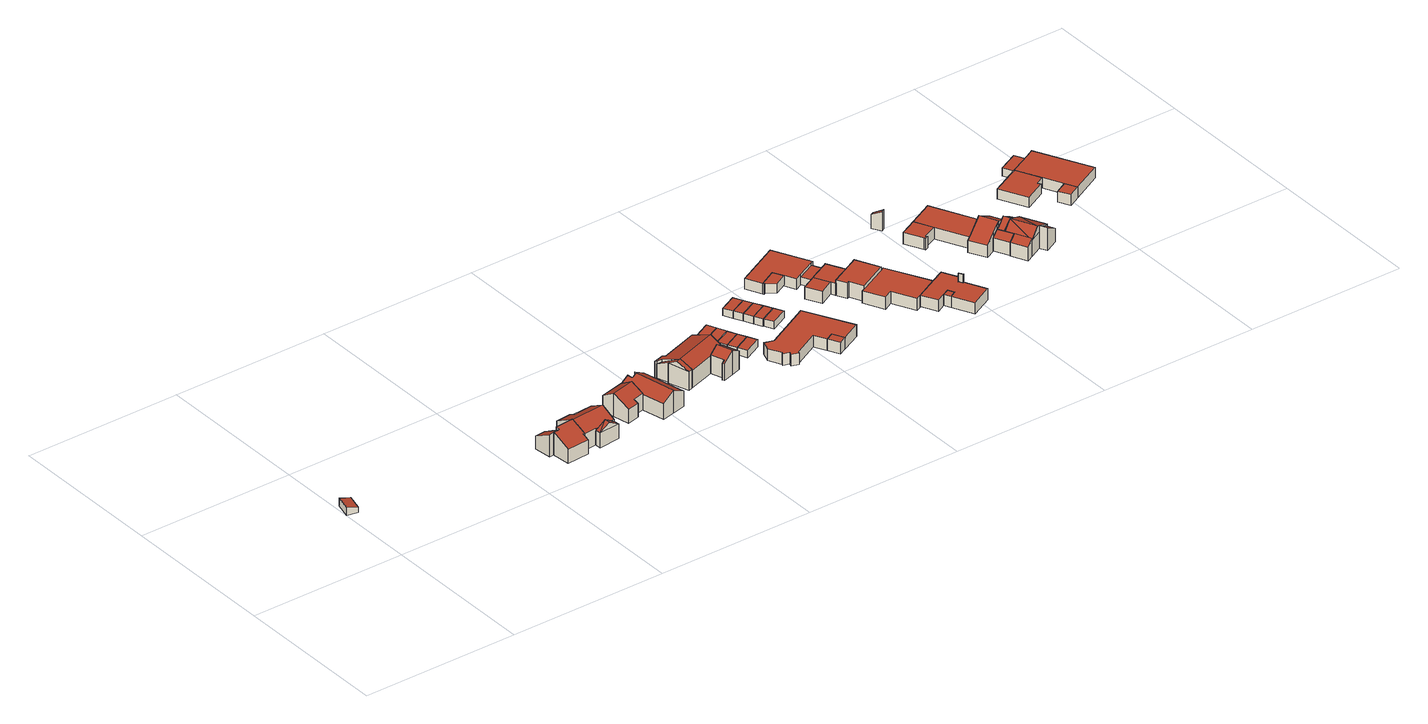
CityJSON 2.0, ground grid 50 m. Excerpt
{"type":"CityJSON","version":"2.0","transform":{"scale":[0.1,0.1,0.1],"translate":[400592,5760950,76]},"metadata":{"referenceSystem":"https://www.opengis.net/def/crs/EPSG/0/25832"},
"CityObjects":{
"building1":{"type":"Building","attributes":{"Gemeindeschluessel":"05515000","Geometrietyp2DReferenz":"3000","function":"51009_1610","roofType":"2100","measuredHeight":2.42},"geometry":[{"type":"Solid","lod":"2","boundaries":[[[[0,1,2,3]],[[4,5,1,0]],[[6,7,5,4]],[[3,2,7,6]],[[4,0,3,6]],[[1,5,7,2]]]],"semantics":{"surfaces":[{"type":"WallSurface"},{"type":"RoofSurface"},{"type":"GroundSurface"}],"values":[[0,0,0,0,1,2]]}}]},
"building2":{"type":"Building","attributes":{"Gemeindeschluessel":"05515000","Geometrietyp2DReferenz":"3000","function":"31001_2460","roofType":"2100","measuredHeight":7.21},"geometry":[{"type":"Solid","lod":"2","boundaries":[[[[8,9,10,11]],[[12,13,9,8]],[[14,15,13,12]],[[16,17,15,14]],[[18,19,17,16]],[[11,10,19,18]],[[16,14,12,8,11,18]],[[9,13,15,17,19,10]]]],"semantics":{"surfaces":[{"type":"WallSurface"},{"type":"RoofSurface"},{"type":"GroundSurface"}],"values":[[0,0,0,0,0,0,1,2]]}}]},
"building3":{"type":"Building","attributes":{"Gemeindeschluessel":"05515000","Geometrietyp2DReferenz":"3000","function":"51009_1610","roofType":"2100","measuredHeight":2.8},"geometry":[{"type":"Solid","lod":"2","boundaries":[[[[20,21,13,22]],[[23,24,21,20]],[[25,15,24,23]],[[22,13,15,25]],[[23,20,22,25]],[[21,24,15,13]]]],"semantics":{"surfaces":[{"type":"WallSurface"},{"type":"RoofSurface"},{"type":"GroundSurface"}],"values":[[0,0,0,0,1,2]]}}]},
"building4":{"type":"Building","attributes":{"Gemeindeschluessel":"05515000","Geometrietyp2DReferenz":"3000","function":"31001_1000"},"address":[{"country":"Germany","locality":"Münster","thoroughfareNumber":"83","thoroughfareName":"Stefan-Zweig-Straße"},{"country":"Germany","locality":"Münster","thoroughfareNumber":"83a","thoroughfareName":"Stefan-Zweig-Straße"}],"children":["building4-1","building4-2","building4-3"]},
"building4-1":{"type":"BuildingPart","attributes":{"roofType":"2100","measuredHeight":7.87},"parents":["building4"],"geometry":[{"type":"Solid","lod":"2","boundaries":[[[[26,27,28,29,30]],[[31,32,27,26]],[[33,34,32,31]],[[35,19,34,33]],[[36,17,19,35]],[[37,15,17,36]],[[38,39,24,15,37]],[[36,35,33,31,26,30,40,41,42,38,37]],[[43,28,27,32,34,19,17,15,24]],[[29,40,30]],[[39,38,42]],[[28,43,41,40,29]],[[43,24,39,42,41]]]],"semantics":{"surfaces":[{"type":"WallSurface"},{"type":"RoofSurface"},{"type":"GroundSurface"},{"type":"ClosureSurface"}],"values":[[0,0,0,0,0,0,0,1,2,0,0,3,3]]}}]},
"building4-2":{"type":"BuildingPart","attributes":{"roofType":"3100","measuredHeight":6.7},"parents":["building4"],"geometry":[{"type":"Solid","lod":"2","boundaries":[[[[44,45,46,47]],[[48,49,45,44]],[[50,51,49,48]],[[44,52,48]],[[52,44,47]],[[47,53,54,52]],[[48,52,54]],[[54,55,50,48]],[[45,49,51,46]],[[51,50,47,46]],[[54,53,55]],[[55,53,47,50]]]],"semantics":{"surfaces":[{"type":"WallSurface"},{"type":"RoofSurface"},{"type":"GroundSurface"},{"type":"ClosureSurface"}],"values":[[0,0,0,0,1,1,1,1,2,3,0,3]]}}]},
"building4-3":{"type":"BuildingPart","attributes":{"roofType":"3100","measuredHeight":7.8},"parents":["building4"],"geometry":[{"type":"Solid","lod":"2","boundaries":[[[[56,57,24,39]],[[58,59,57,56]],[[60,61,59,58]],[[62,63,61,60]],[[64,65,63,62]],[[66,47,46,65,64]],[[29,28,51,50,67]],[[62,60,58,56,39,42,68,64]],[[40,29,67,55,53,66,64,68]],[[43,24,57,59,61,63,65,46,51,28]],[[40,68,41]],[[28,29,40,41,43]],[[41,68,42]],[[24,43,41,42,39]],[[55,67,50]],[[47,66,53]],[[51,46,47,50]],[[47,53,55,50]]]],"semantics":{"surfaces":[{"type":"WallSurface"},{"type":"RoofSurface"},{"type":"GroundSurface"},{"type":"ClosureSurface"}],"values":[[0,0,0,0,0,0,0,1,1,2,0,3,0,3,0,0,3,3]]}}]},
"building5":{"type":"Building","attributes":{"Gemeindeschluessel":"05515000","Geometrietyp2DReferenz":"3000","function":"31001_1000"},"address":[{"country":"Germany","locality":"Münster","thoroughfareNumber":"81","thoroughfareName":"Stefan-Zweig-Straße"},{"country":"Germany","locality":"Münster","thoroughfareNumber":"81a","thoroughfareName":"Stefan-Zweig-Straße"}],"children":["building5-1","building5-2"]},
"building5-1":{"type":"BuildingPart","attributes":{"roofType":"3100","measuredHeight":7.42},"parents":["building5"],"geometry":[{"type":"Solid","lod":"2","boundaries":[[[[69,70,71,72,73]],[[74,75,70,69]],[[76,77,75,74]],[[78,79,77,76]],[[80,81,79,78]],[[82,83,84,81,80]],[[76,74,69,73,85,78]],[[82,80,78,85]],[[71,70,75,77,79,81,84,86]],[[72,87,85,73]],[[71,86,87,72]],[[83,82,85,87]],[[84,83,87,86]]]],"semantics":{"surfaces":[{"type":"WallSurface"},{"type":"RoofSurface"},{"type":"GroundSurface"},{"type":"ClosureSurface"}],"values":[[0,0,0,0,0,0,1,1,2,0,3,0,3]]}}]},
"building5-2":{"type":"BuildingPart","attributes":{"roofType":"3100","measuredHeight":7.26},"parents":["building5"],"geometry":[{"type":"Solid","lod":"2","boundaries":[[[[88,89,84,83]],[[90,91,89,88]],[[92,93,91,90]],[[94,95,93,92]],[[96,97,95,94]],[[98,99,97,96]],[[100,101,99,98]],[[102,103,101,100]],[[104,105,103,102]],[[106,107,105,104]],[[72,71,107,106]],[[102,100,98,96,94,104]],[[92,90,88,83,87,72,106,104,94]],[[89,91,93,95,97,99,101,103,105,107,71,86,84]],[[86,71,72,87]],[[84,86,87,83]]]],"semantics":{"surfaces":[{"type":"WallSurface"},{"type":"RoofSurface"},{"type":"GroundSurface"},{"type":"ClosureSurface"}],"values":[[0,0,0,0,0,0,0,0,0,0,0,1,1,2,3,3]]}}]},
"building6":{"type":"Building","attributes":{"Gemeindeschluessel":"05515000","Geometrietyp2DReferenz":"3000","function":"51009_1610","roofType":"5000","measuredHeight":8.01},"geometry":[{"type":"Solid","lod":"2","boundaries":[[[[108,109,110,111]],[[112,113,109,108]],[[114,115,113,112]],[[116,117,115,114]],[[118,119,117,116]],[[120,121,119,118]],[[111,110,121,120]],[[122,112,108,111,120,118,123]],[[114,122,123,116]],[[112,122,114]],[[116,123,118]],[[109,113,115,117,119,121,110]]]],"semantics":{"surfaces":[{"type":"WallSurface"},{"type":"RoofSurface"},{"type":"GroundSurface"}],"values":[[0,0,0,0,0,0,0,1,1,0,0,2]]}}]},
"building7":{"type":"Building","attributes":{"Gemeindeschluessel":"05515000","Geometrietyp2DReferenz":"3000","function":"31001_1000"},"address":[{"country":"Germany","locality":"Münster","thoroughfareNumber":"79","thoroughfareName":"Stefan-Zweig-Straße"},{"country":"Germany","locality":"Münster","thoroughfareNumber":"79a","thoroughfareName":"Stefan-Zweig-Straße"}],"children":["building7-1","building7-2"]},
"building7-1":{"type":"BuildingPart","attributes":{"roofType":"3100","measuredHeight":7.54},"parents":["building7"],"geometry":[{"type":"Solid","lod":"2","boundaries":[[[[124,125,126,127,128]],[[129,130,131,132,133]],[[134,135,130,129]],[[136,137,135,134]],[[138,139,137,136]],[[128,127,139,138]],[[129,133,140,134]],[[124,128,138,136,134,140]],[[126,141,131,130,135,137,139,127]],[[125,124,140,142]],[[126,125,142,141]],[[132,142,140,133]],[[142,132,131,141]]]],"semantics":{"surfaces":[{"type":"WallSurface"},{"type":"RoofSurface"},{"type":"GroundSurface"},{"type":"ClosureSurface"}],"values":[[0,0,0,0,0,0,1,1,2,0,3,0,3]]}}]},
"building7-2":{"type":"BuildingPart","attributes":{"roofType":"3100","measuredHeight":7.9},"parents":["building7"],"geometry":[{"type":"Solid","lod":"2","boundaries":[[[[143,144,110,145]],[[146,147,144,143]],[[148,149,147,146]],[[150,151,149,148]],[[152,153,151,150]],[[132,131,153,152]],[[154,115,126,125]],[[155,156,115,154]],[[157,113,156,155]],[[158,109,113,157]],[[145,110,109,158]],[[154,125,142,132,152,155]],[[150,148,146,143,145,158,157,155,152]],[[144,147,149,151,153,131,141,126,115,156,113,109,110]],[[141,142,125,126]],[[131,132,142,141]]]],"semantics":{"surfaces":[{"type":"WallSurface"},{"type":"RoofSurface"},{"type":"GroundSurface"},{"type":"ClosureSurface"}],"values":[[0,0,0,0,0,0,0,0,0,0,0,1,1,2,3,3]]}}]},
"building8":{"type":"Building","attributes":{"Gemeindeschluessel":"05515000","Geometrietyp2DReferenz":"3000","function":"31001_2460","roofType":"1000","measuredHeight":2.35},"geometry":[{"type":"Solid","lod":"2","boundaries":[[[[159,160,161,162]],[[163,164,160,159]],[[165,166,164,163]],[[167,168,166,165]],[[169,170,168,167]],[[162,161,170,169]],[[167,165,163,159,162,169]],[[160,164,166,168,170,161]]]],"semantics":{"surfaces":[{"type":"WallSurface"},{"type":"RoofSurface"},{"type":"GroundSurface"}],"values":[[0,0,0,0,0,0,1,2]]}}]},
"building9":{"type":"Building","attributes":{"Gemeindeschluessel":"05515000","Geometrietyp2DReferenz":"3000","function":"31001_2460","roofType":"1000","measuredHeight":2.37},"geometry":[{"type":"Solid","lod":"2","boundaries":[[[[167,168,170,169]],[[171,172,168,167]],[[173,174,172,171]],[[169,170,174,173]],[[171,167,169,173]],[[168,172,174,170]]]],"semantics":{"surfaces":[{"type":"WallSurface"},{"type":"RoofSurface"},{"type":"GroundSurface"}],"values":[[0,0,0,0,1,2]]}}]},
"building10":{"type":"Building","attributes":{"Gemeindeschluessel":"05515000","Geometrietyp2DReferenz":"3000","function":"31001_2460","roofType":"1000","measuredHeight":2.34},"geometry":[{"type":"Solid","lod":"2","boundaries":[[[[175,172,174,176]],[[177,178,172,175]],[[179,180,178,177]],[[176,174,180,179]],[[177,175,176,179]],[[172,178,180,174]]]],"semantics":{"surfaces":[{"type":"WallSurface"},{"type":"RoofSurface"},{"type":"GroundSurface"}],"values":[[0,0,0,0,1,2]]}}]},
"building11":{"type":"Building","attributes":{"Gemeindeschluessel":"05515000","Geometrietyp2DReferenz":"3000","function":"31001_2460","roofType":"1000","measuredHeight":2.33},"geometry":[{"type":"Solid","lod":"2","boundaries":[[[[177,178,180,179]],[[181,182,178,177]],[[183,184,182,181]],[[179,180,184,183]],[[181,177,179,183]],[[178,182,184,180]]]],"semantics":{"surfaces":[{"type":"WallSurface"},{"type":"RoofSurface"},{"type":"GroundSurface"}],"values":[[0,0,0,0,1,2]]}}]},
"building12":{"type":"Building","attributes":{"Gemeindeschluessel":"05515000","Geometrietyp2DReferenz":"3000","function":"31001_2460","roofType":"1000","measuredHeight":2.33},"geometry":[{"type":"Solid","lod":"2","boundaries":[[[[181,182,184,183]],[[185,186,182,181]],[[187,188,186,185]],[[183,184,188,187]],[[185,181,183,187]],[[182,186,188,184]]]],"semantics":{"surfaces":[{"type":"WallSurface"},{"type":"RoofSurface"},{"type":"GroundSurface"}],"values":[[0,0,0,0,1,2]]}}]},
"building13":{"type":"Building","attributes":{"Gemeindeschluessel":"05515000","Geometrietyp2DReferenz":"3000","function":"31001_1000","roofType":"1000","measuredHeight":3.71},"address":[{"country":"Germany","locality":"Münster","thoroughfareNumber":"77","thoroughfareName":"Stefan-Zweig-Straße"},{"country":"Germany","locality":"Münster","thoroughfareNumber":"77a","thoroughfareName":"Stefan-Zweig-Straße"}],"geometry":[{"type":"Solid","lod":"2","boundaries":[[[[189,190,191,192]],[[193,194,190,189]],[[195,196,194,193]],[[197,198,196,195]],[[199,200,198,197]],[[201,202,200,199]],[[203,204,202,201]],[[205,206,204,203]],[[207,208,206,205]],[[209,210,208,207]],[[211,212,210,209]],[[213,214,212,211]],[[215,216,214,213]],[[217,218,216,215]],[[192,191,218,217]],[[215,213,211,209,207,205,203,201,199,197,195,193,189,192,217]],[[190,194,196,198,200,202,204,206,208,210,212,214,216,218,191]]]],"semantics":{"surfaces":[{"type":"WallSurface"},{"type":"RoofSurface"},{"type":"GroundSurface"}],"values":[[0,0,0,0,0,0,0,0,0,0,0,0,0,0,0,1,2]]}}]},
"building14":{"type":"Building","attributes":{"Gemeindeschluessel":"05515000","Geometrietyp2DReferenz":"3000","function":"31001_2460","roofType":"1000","measuredHeight":2.36},"geometry":[{"type":"Solid","lod":"2","boundaries":[[[[219,220,221,222]],[[223,224,220,219]],[[225,226,224,223]],[[222,221,226,225]],[[223,219,222,225]],[[220,224,226,221]]]],"semantics":{"surfaces":[{"type":"WallSurface"},{"type":"RoofSurface"},{"type":"GroundSurface"}],"values":[[0,0,0,0,1,2]]}}]},
"building15":{"type":"Building","attributes":{"Gemeindeschluessel":"05515000","Geometrietyp2DReferenz":"3000","function":"31001_2460","roofType":"1000","measuredHeight":2.33},"geometry":[{"type":"Solid","lod":"2","boundaries":[[[[225,226,221,222]],[[227,228,226,225]],[[229,230,228,227]],[[222,221,230,229]],[[227,225,222,229]],[[226,228,230,221]]]],"semantics":{"surfaces":[{"type":"WallSurface"},{"type":"RoofSurface"},{"type":"GroundSurface"}],"values":[[0,0,0,0,1,2]]}}]},
"building16":{"type":"Building","attributes":{"Gemeindeschluessel":"05515000","Geometrietyp2DReferenz":"3000","function":"51009_1610","roofType":"1000","measuredHeight":3.59},"geometry":[{"type":"Solid","lod":"2","boundaries":[[[[203,231,232,233]],[[201,234,231,203]],[[199,235,234,201]],[[233,232,235,199]],[[201,203,233,199]],[[231,234,235,232]]]],"semantics":{"surfaces":[{"type":"WallSurface"},{"type":"RoofSurface"},{"type":"GroundSurface"}],"values":[[0,0,0,0,1,2]]}}]},
"building17":{"type":"Building","attributes":{"Gemeindeschluessel":"05515000","Geometrietyp2DReferenz":"3000","function":"31001_2460","roofType":"1000","measuredHeight":2.34},"geometry":[{"type":"Solid","lod":"2","boundaries":[[[[227,236,237,229]],[[238,239,236,227]],[[240,241,239,238]],[[229,237,241,240]],[[238,227,229,240]],[[236,239,241,237]]]],"semantics":{"surfaces":[{"type":"WallSurface"},{"type":"RoofSurface"},{"type":"GroundSurface"}],"values":[[0,0,0,0,1,2]]}}]},
"building18":{"type":"Building","attributes":{"Gemeindeschluessel":"05515000","Geometrietyp2DReferenz":"3000","function":"31001_2460","roofType":"1000","measuredHeight":2.36},"geometry":[{"type":"Solid","lod":"2","boundaries":[[[[238,239,241,240]],[[242,243,239,238]],[[244,245,243,242]],[[240,241,245,244]],[[242,238,240,244]],[[239,243,245,241]]]],"semantics":{"surfaces":[{"type":"WallSurface"},{"type":"RoofSurface"},{"type":"GroundSurface"}],"values":[[0,0,0,0,1,2]]}}]},
"building19":{"type":"Building","attributes":{"Gemeindeschluessel":"05515000","Geometrietyp2DReferenz":"3000","function":"31001_2460","roofType":"1000","measuredHeight":2.35},"geometry":[{"type":"Solid","lod":"2","boundaries":[[[[242,246,247,244]],[[248,249,246,242]],[[250,251,249,248]],[[244,247,251,250]],[[248,242,244,250]],[[246,249,251,247]]]],"semantics":{"surfaces":[{"type":"WallSurface"},{"type":"RoofSurface"},{"type":"GroundSurface"}],"values":[[0,0,0,0,1,2]]}}]},
"building20":{"type":"Building","attributes":{"Gemeindeschluessel":"05515000","Geometrietyp2DReferenz":"3000","function":"51009_1610","roofType":"1000","measuredHeight":3.09},"geometry":[{"type":"Solid","lod":"2","boundaries":[[[[252,253,254,255]],[[256,257,253,252]],[[258,259,257,256]],[[260,261,259,258]],[[255,254,261,260]],[[258,256,252,255,260]],[[253,257,259,261,254]]]],"semantics":{"surfaces":[{"type":"WallSurface"},{"type":"RoofSurface"},{"type":"GroundSurface"}],"values":[[0,0,0,0,0,1,2]]}}]},
"building21":{"type":"Building","attributes":{"Gemeindeschluessel":"05515000","Geometrietyp2DReferenz":"3000","function":"31001_1000","roofType":"1000","measuredHeight":3.48},"address":[{"country":"Germany","locality":"Münster","thoroughfareNumber":"69","thoroughfareName":"Stefan-Zweig-Straße"}],"geometry":[{"type":"Solid","lod":"2","boundaries":[[[[262,263,264,265]],[[258,266,263,262]],[[256,267,266,258]],[[252,268,267,256]],[[255,269,268,252]],[[270,271,269,255]],[[272,273,271,270]],[[274,275,273,272]],[[276,277,275,274]],[[278,279,277,276]],[[280,281,279,278]],[[265,264,281,280]],[[278,276,274,272,270,255,252,256,258,262,265,280]],[[263,266,267,268,269,271,273,275,277,279,281,264]]]],"semantics":{"surfaces":[{"type":"WallSurface"},{"type":"RoofSurface"},{"type":"GroundSurface"}],"values":[[0,0,0,0,0,0,0,0,0,0,0,0,1,2]]}}]},
"building22":{"type":"Building","attributes":{"Gemeindeschluessel":"05515000","Geometrietyp2DReferenz":"3000","function":"31001_2460","roofType":"1000","measuredHeight":2.41},"geometry":[{"type":"Solid","lod":"2","boundaries":[[[[282,283,284,285]],[[286,287,283,282]],[[288,289,287,286]],[[285,284,289,288]],[[286,282,285,288]],[[283,287,289,284]]]],"semantics":{"surfaces":[{"type":"WallSurface"},{"type":"RoofSurface"},{"type":"GroundSurface"}],"values":[[0,0,0,0,1,2]]}}]},
"building23":{"type":"Building","attributes":{"Gemeindeschluessel":"05515000","Geometrietyp2DReferenz":"3000","function":"31001_1000"},"address":[{"country":"Germany","locality":"Münster","thoroughfareNumber":"71","thoroughfareName":"Stefan-Zweig-Straße"},{"country":"Germany","locality":"Münster","thoroughfareNumber":"71a","thoroughfareName":"Stefan-Zweig-Straße"}],"children":["building23-1","building23-2","building23-3"]},
"building23-1":{"type":"BuildingPart","attributes":{"roofType":"1000","measuredHeight":3.86},"parents":["building23"],"geometry":[{"type":"Solid","lod":"2","boundaries":[[[[290,291,292,293]],[[294,295,291,290]],[[296,297,295,294]],[[298,299,297,296]],[[300,301,302,303]],[[298,296,294,290,293,300,303]],[[292,291,295,297,299,302,301]],[[292,301,300,293]],[[299,298,303,302]]]],"semantics":{"surfaces":[{"type":"WallSurface"},{"type":"RoofSurface"},{"type":"GroundSurface"},{"type":"ClosureSurface"}],"values":[[0,0,0,0,0,1,2,3,3]]}}]},
"building23-2":{"type":"BuildingPart","attributes":{"roofType":"1000","measuredHeight":3.85},"parents":["building23"],"geometry":[{"type":"Solid","lod":"2","boundaries":[[[[304,305,306,307]],[[293,292,305,304]],[[307,306,301,300]],[[293,304,307,300]],[[305,292,301,306]],[[292,293,300,301]]]],"semantics":{"surfaces":[{"type":"WallSurface"},{"type":"RoofSurface"},{"type":"GroundSurface"},{"type":"ClosureSurface"}],"values":[[0,0,0,1,2,3]]}}]},
"building23-3":{"type":"BuildingPart","attributes":{"roofType":"1000","measuredHeight":4.86},"parents":["building23"],"geometry":[{"type":"Solid","lod":"2","boundaries":[[[[308,309,299,298,310]],[[311,312,309,308]],[[313,314,312,311]],[[315,316,314,313]],[[317,318,316,315]],[[319,303,302,318,317]],[[317,315,313,311,308,310,319]],[[309,312,314,316,318,302,299]],[[303,319,310,298]],[[299,302,303,298]]]],"semantics":{"surfaces":[{"type":"WallSurface"},{"type":"RoofSurface"},{"type":"GroundSurface"},{"type":"ClosureSurface"}],"values":[[0,0,0,0,0,0,1,2,0,3]]}}]},
"building24":{"type":"Building","attributes":{"Gemeindeschluessel":"05515000","Geometrietyp2DReferenz":"3000","function":"31001_1000","roofType":"1000","measuredHeight":3.89},"address":[{"country":"Germany","locality":"Münster","thoroughfareNumber":"73","thoroughfareName":"Stefan-Zweig-Straße"}],"geometry":[{"type":"Solid","lod":"2","boundaries":[[[[320,321,322,323]],[[324,325,321,320]],[[326,327,325,324]],[[328,329,327,326]],[[330,331,329,328]],[[332,333,331,330]],[[334,335,333,332]],[[336,337,335,334]],[[323,322,337,336]],[[334,332,330,328,326,324,320,323,336]],[[321,325,327,329,331,333,335,337,322]]]],"semantics":{"surfaces":[{"type":"WallSurface"},{"type":"RoofSurface"},{"type":"GroundSurface"}],"values":[[0,0,0,0,0,0,0,0,0,1,2]]}}]},
"building25":{"type":"Building","attributes":{"Gemeindeschluessel":"05515000","Geometrietyp2DReferenz":"3000","function":"51009_1610","roofType":"1000","measuredHeight":3.51},"geometry":[{"type":"Solid","lod":"2","boundaries":[[[[338,339,340,341]],[[342,343,339,338]],[[344,345,343,342]],[[341,340,345,344]],[[342,338,341,344]],[[339,343,345,340]]]],"semantics":{"surfaces":[{"type":"WallSurface"},{"type":"RoofSurface"},{"type":"GroundSurface"}],"values":[[0,0,0,0,1,2]]}}]},
"building26":{"type":"Building","attributes":{"Gemeindeschluessel":"05515000","Geometrietyp2DReferenz":"3000","function":"31001_1000","roofType":"1000","measuredHeight":3.62},"address":[{"country":"Germany","locality":"Münster","thoroughfareNumber":"75","thoroughfareName":"Stefan-Zweig-Straße"}],"geometry":[{"type":"Solid","lod":"2","boundaries":[[[[344,346,347,341]],[[342,348,346,344]],[[338,349,348,342]],[[350,351,349,338]],[[336,352,351,350]],[[334,353,352,336]],[[354,355,353,334]],[[356,357,355,354]],[[358,359,357,356]],[[360,361,359,358]],[[362,363,361,360]],[[364,365,363,362]],[[366,367,365,364]],[[368,369,367,366]],[[370,371,369,368]],[[341,347,371,370]],[[368,366,364,362,360,358,356,354,334,336,350,338,342,344,341,370]],[[346,348,349,351,352,353,355,357,359,361,363,365,367,369,371,347]]]],"semantics":{"surfaces":[{"type":"WallSurface"},{"type":"RoofSurface"},{"type":"GroundSurface"}],"values":[[0,0,0,0,0,0,0,0,0,0,0,0,0,0,0,0,1,2]]}}]},
"building27":{"type":"Building","attributes":{"Gemeindeschluessel":"05515000","Geometrietyp2DReferenz":"3000","function":"51009_1610","roofType":"9999","measuredHeight":6},"geometry":[{"type":"Solid","lod":"2","boundaries":[[[[372,373,374,375]],[[373,376,377,374]],[[372,378,376,373]],[[375,379,378,372]],[[374,377,379,375]],[[376,378,379,377]]]],"semantics":{"surfaces":[{"type":"RoofSurface"},{"type":"WallSurface"},{"type":"GroundSurface"}],"values":[[0,1,1,1,1,2]]}}]},
"building28":{"type":"Building","attributes":{"Gemeindeschluessel":"05515000","Geometrietyp2DReferenz":"3000","function":"51009_1610","roofType":"2100","measuredHeight":6.19},"geometry":[{"type":"Solid","lod":"2","boundaries":[[[[380,381,382,383]],[[384,385,381,380]],[[386,387,385,384]],[[383,382,387,386]],[[384,380,383,386]],[[381,385,387,382]]]],"semantics":{"surfaces":[{"type":"WallSurface"},{"type":"RoofSurface"},{"type":"GroundSurface"}],"values":[[0,0,0,0,1,2]]}}]},
"building29":{"type":"Building","attributes":{"Gemeindeschluessel":"05515000","Geometrietyp2DReferenz":"3000","function":"31001_1000"},"address":[{"country":"Germany","locality":"Münster","thoroughfareNumber":"65","thoroughfareName":"Stefan-Zweig-Straße"}],"children":["building29-1","building29-2"]},
"building29-1":{"type":"BuildingPart","attributes":{"roofType":"1000","measuredHeight":3.69},"parents":["building29"],"geometry":[{"type":"Solid","lod":"2","boundaries":[[[[388,389,390,391]],[[392,393,389,388]],[[394,395,393,392]],[[396,397,395,394]],[[398,399,400,401]],[[402,403,399,398]],[[391,390,403,402]],[[398,401,396,394,392,388,391,402]],[[389,393,395,397,400,399,403,390]],[[397,396,401,400]]]],"semantics":{"surfaces":[{"type":"WallSurface"},{"type":"RoofSurface"},{"type":"GroundSurface"},{"type":"ClosureSurface"}],"values":[[0,0,0,0,0,0,0,1,2,3]]}}]},
"building29-2":{"type":"BuildingPart","attributes":{"roofType":"1000","measuredHeight":3.71},"parents":["building29"],"geometry":[{"type":"Solid","lod":"2","boundaries":[[[[404,405,406,407]],[[401,400,405,404]],[[408,409,397,396]],[[410,411,409,408]],[[407,406,411,410]],[[408,396,401,404,407,410]],[[405,400,397,409,411,406]],[[397,400,401,396]]]],"semantics":{"surfaces":[{"type":"WallSurface"},{"type":"RoofSurface"},{"type":"GroundSurface"},{"type":"ClosureSurface"}],"values":[[0,0,0,0,0,1,2,3]]}}]},
"building30":{"type":"Building","attributes":{"Gemeindeschluessel":"05515000","Geometrietyp2DReferenz":"3000","function":"51009_1610","roofType":"2100","measuredHeight":5.53},"geometry":[{"type":"Solid","lod":"2","boundaries":[[[[412,413,414,415]],[[416,417,413,412]],[[418,419,417,416]],[[415,414,419,418]],[[416,412,415,418]],[[413,417,419,414]]]],"semantics":{"surfaces":[{"type":"WallSurface"},{"type":"RoofSurface"},{"type":"GroundSurface"}],"values":[[0,0,0,0,1,2]]}}]},
"building31":{"type":"Building","attributes":{"Gemeindeschluessel":"05515000","Geometrietyp2DReferenz":"3000","function":"31001_1000"},"address":[{"country":"Germany","locality":"Münster","thoroughfareNumber":"67","thoroughfareName":"Stefan-Zweig-Straße"},{"country":"Germany","locality":"Münster","thoroughfareNumber":"67a","thoroughfareName":"Stefan-Zweig-Straße"}],"children":["building31-1","building31-2","building31-3","building31-4","building31-5"]},
"building31-1":{"type":"BuildingPart","attributes":{"roofType":"3100","measuredHeight":7.83},"parents":["building31"],"geometry":[{"type":"Solid","lod":"2","boundaries":[[[[420,421,422,423]],[[424,425,426,427]],[[428,429,430,431]],[[432,433,429,428]],[[434,435,436,433,432]],[[437,434,432,438]],[[439,440,441,442,443,438,432]],[[438,443,420]],[[444,424,427,420,443]],[[445,440,439,428,431]],[[439,432,428]],[[446,437,438,420,423]],[[422,421,426,425,447,430,429,433,436]],[[435,434,448]],[[436,435,448,423,422]],[[421,420,427,426]],[[447,449,431,430]],[[425,424,449,447]],[[440,445,441]],[[441,445,431,449,442]],[[442,449,424,444,443]],[[446,448,434,437]],[[423,448,446]]]],"semantics":{"surfaces":[{"type":"WallSurface"},{"type":"RoofSurface"},{"type":"GroundSurface"},{"type":"ClosureSurface"}],"values":[[0,0,0,0,0,1,1,1,1,0,0,0,2,0,3,3,3,3,0,3,3,0,3]]}}]},
"building31-2":{"type":"BuildingPart","attributes":{"roofType":"3100","measuredHeight":7.88},"parents":["building31"],"geometry":[{"type":"Solid","lod":"2","boundaries":[[[[450,451,452,453]],[[454,455,451,450]],[[456,405,455,454]],[[457,458,405,456]],[[459,406,458,457]],[[460,461,406,459]],[[462,463,461,460]],[[464,465,463,462]],[[466,467,468,469,470]],[[453,452,467,466]],[[471,472,464,462,460,459,457,473]],[[456,454,450,453,466,470,473,457]],[[451,455,405,458,406,461,463,465,474,475,468,467,452]],[[471,473,476]],[[465,464,472,474]],[[474,472,471,476,475]],[[469,476,473,470]],[[476,469,468,475]]]],"semantics":{"surfaces":[{"type":"WallSurface"},{"type":"RoofSurface"},{"type":"GroundSurface"},{"type":"ClosureSurface"}],"values":[[0,0,0,0,0,0,0,0,0,0,1,1,2,0,3,3,0,3]]}}]},
"building31-3":{"type":"BuildingPart","attributes":{"roofType":"2100","measuredHeight":5.78},"parents":["building31"],"geometry":[{"type":"Solid","lod":"2","boundaries":[[[[416,427,426,477,418]],[[478,479,421,420,480]],[[418,477,479,478]],[[480,416,418,478]],[[426,421,479,477]],[[427,416,480,420]],[[421,426,427,420]]]],"semantics":{"surfaces":[{"type":"WallSurface"},{"type":"RoofSurface"},{"type":"GroundSurface"},{"type":"ClosureSurface"}],"values":[[0,0,0,1,2,0,3]]}}]},
"building31-4":{"type":"BuildingPart","attributes":{"roofType":"2100","measuredHeight":7.31},"parents":["building31"],"geometry":[{"type":"Solid","lod":"2","boundaries":[[[[481,482,436,435]],[[483,484,482,481]],[[446,423,422,484,483]],[[481,435,448,446,483]],[[436,482,484,422]],[[436,422,423,448,435]],[[423,446,448]]]],"semantics":{"surfaces":[{"type":"WallSurface"},{"type":"RoofSurface"},{"type":"GroundSurface"},{"type":"ClosureSurface"}],"values":[[0,0,0,1,2,3,3]]}}]},
"building31-5":{"type":"BuildingPart","attributes":{"roofType":"3100","measuredHeight":7.84},"parents":["building31"],"geometry":[{"type":"Solid","lod":"2","boundaries":[[[[465,464,485]],[[445,431,430,465,485]],[[469,468,425,424,486]],[[441,445,485,487,488]],[[471,476,469,486,444,443,488,487]],[[465,430,447,425,468,475,474]],[[464,472,487,485]],[[465,474,472,464]],[[441,488,442]],[[430,431,449,447]],[[431,445,441,442,449]],[[424,444,486]],[[442,488,443]],[[449,424,425,447]],[[449,442,443,444,424]],[[471,487,472]],[[475,476,471,472,474]],[[468,469,476,475]]]],"semantics":{"surfaces":[{"type":"WallSurface"},{"type":"RoofSurface"},{"type":"GroundSurface"},{"type":"ClosureSurface"}],"values":[[0,0,0,1,1,2,0,3,0,3,3,0,0,3,3,0,3,3]]}}]},
"building32":{"type":"Building","attributes":{"Gemeindeschluessel":"05515000","Geometrietyp2DReferenz":"3000","function":"51009_1610","roofType":"1000","measuredHeight":5.37},"geometry":[{"type":"Solid","lod":"2","boundaries":[[[[489,490,491,492]],[[493,494,490,489]],[[495,496,494,493]],[[492,491,496,495]],[[493,489,492,495]],[[490,494,496,491]]]],"semantics":{"surfaces":[{"type":"WallSurface"},{"type":"RoofSurface"},{"type":"GroundSurface"}],"values":[[0,0,0,0,1,2]]}}]},
"building33":{"type":"Building","attributes":{"Gemeindeschluessel":"05515000","Geometrietyp2DReferenz":"3000","function":"31001_1000"},"address":[{"country":"Germany","locality":"Münster","thoroughfareNumber":"59","thoroughfareName":"Stefan-Zweig-Straße"},{"country":"Germany","locality":"Münster","thoroughfareNumber":"59a","thoroughfareName":"Stefan-Zweig-Straße"}],"children":["building33-1","building33-2","building33-3"]},
"building33-1":{"type":"BuildingPart","attributes":{"roofType":"1000","measuredHeight":3.39},"parents":["building33"],"geometry":[{"type":"Solid","lod":"2","boundaries":[[[[497,498,499,500]],[[501,502,498,497]],[[503,504,502,501]],[[501,497,500,503]],[[498,502,504,499]],[[504,503,500,499]]]],"semantics":{"surfaces":[{"type":"WallSurface"},{"type":"RoofSurface"},{"type":"GroundSurface"},{"type":"ClosureSurface"}],"values":[[0,0,0,1,2,3]]}}]},
"building33-2":{"type":"BuildingPart","attributes":{"roofType":"1000","measuredHeight":3.37},"parents":["building33"],"geometry":[{"type":"Solid","lod":"2","boundaries":[[[[505,506,507,508]],[[509,510,506,505]],[[511,512,513,514]],[[515,516,512,511]],[[508,507,516,515]],[[511,514,509,505,508,515]],[[506,510,513,512,516,507]],[[510,509,514,513]]]],"semantics":{"surfaces":[{"type":"WallSurface"},{"type":"RoofSurface"},{"type":"GroundSurface"},{"type":"ClosureSurface"}],"values":[[0,0,0,0,0,1,2,3]]}}]},
"building33-3":{"type":"BuildingPart","attributes":{"roofType":"1000","measuredHeight":3.41},"parents":["building33"],"geometry":[{"type":"Solid","lod":"2","boundaries":[[[[517,518,519,520]],[[500,499,518,517]],[[521,514,513,504,503]],[[522,523,510,509,524]],[[525,526,523,522]],[[520,519,526,525]],[[522,524,521,503,500,517,520,525]],[[518,499,504,513,510,523,526,519]],[[504,499,500,503]],[[514,521,524,509]],[[510,513,514,509]]]],"semantics":{"surfaces":[{"type":"WallSurface"},{"type":"RoofSurface"},{"type":"GroundSurface"},{"type":"ClosureSurface"}],"values":[[0,0,0,0,0,0,1,2,3,0,3]]}}]},
"building34":{"type":"Building","attributes":{"Gemeindeschluessel":"05515000","Geometrietyp2DReferenz":"3000","function":"31001_2460","roofType":"1000","measuredHeight":2.48},"geometry":[{"type":"Solid","lod":"2","boundaries":[[[[527,528,529,530]],[[531,532,528,527]],[[533,534,532,531]],[[530,529,534,533]],[[531,527,530,533]],[[528,532,534,529]]]],"semantics":{"surfaces":[{"type":"WallSurface"},{"type":"RoofSurface"},{"type":"GroundSurface"}],"values":[[0,0,0,0,1,2]]}}]}
},
"vertices":[
[2,245,34],[2,245,9],[34,237,9],[34,237,28],[15,295,34],[15,295,9],[47,286,28],[47,286,9],
[602,193,55],[602,193,14],[607,137,14],[607,137,86],[636,196,55],[636,196,14],[640,150,81],[640,150,14],[641,140,86],[641,140,14],[622,139,86],[622,139,14],
[693,201,25],[693,201,14],[636,196,42],[697,155,25],[697,155,14],[640,150,42],
[698,106,68],[698,106,14],[702,106,14],[702,106,67],[702,106,68],[700,87,59],[700,87,14],[627,81,59],[627,81,14],[622,139,88],[641,140,88],[640,150,92],[697,155,92],[697,155,90],[700,128,79],[698,151,90],[698,153,91],[698,151,14],
[811,97,61],[811,97,14],[809,115,14],[809,115,61],[744,91,61],[744,91,14],[743,110,61],[743,110,14],[778,94,81],[800,115,67],[776,112,81],[752,110,67],
[691,215,57],[691,215,14],[739,220,56],[739,220,14],[740,201,67],[740,201,14],[801,206,67],[801,206,14],[805,161,92],[805,161,14],[809,115,67],[743,110,67],[698,151,92],
[915,165,65],[915,165,13],[950,173,13],[950,173,62],[950,173,65],[918,152,57],[918,152,13],[879,143,57],[879,143,13],[867,194,87],[867,194,13],[859,232,65],[859,232,13],[934,249,65],[934,249,62],[934,249,13],[942,211,87],[942,211,13],[942,211,62],
[961,255,78],[961,255,13],[963,245,78],[963,245,13],[965,238,78],[965,238,13],[979,241,85],[979,241,13],[981,241,84],[981,241,13],[980,249,84],[980,249,13],[1018,257,62],[1018,257,13],[1048,120,62],[1048,120,13],[1007,111,85],[1007,111,13],[966,102,62],[966,102,13],
[1089,270,63],[1089,270,14],[1075,275,14],[1075,275,59],[1099,240,79],[1099,240,14],[1120,177,74],[1120,177,14],[1106,172,74],[1106,172,14],[1085,236,79],[1085,236,14],[1088,237,79],[1088,237,14],[1108,213,94],[1094,209,94],
[1205,205,73],[1205,205,69],[1205,205,14],[1219,163,14],[1219,163,73],[1277,174,73],[1277,174,14],[1260,224,14],[1260,224,69],[1260,224,73],[1249,165,90],[1249,165,14],[1213,153,67],[1213,153,14],[1210,160,67],[1210,160,14],[1233,215,90],[1233,215,14],[1233,215,69],
[1073,280,65],[1073,280,14],[1075,275,67],[1106,291,65],[1106,291,14],[1110,280,69],[1110,280,14],[1229,320,69],[1229,320,14],[1248,261,93],[1248,261,14],[1120,177,69],[1108,214,93],[1108,214,14],[1099,240,82],[1089,270,70],
[1264,345,40],[1264,345,16],[1264,344,16],[1264,344,40],[1317,372,40],[1317,372,16],[1318,371,40],[1318,371,16],[1331,343,40],[1331,343,16],[1277,317,40],[1277,317,16],
[1344,314,40],[1344,314,16],[1290,288,40],[1290,288,16],
[1344,314,39],[1290,288,39],[1357,287,39],[1357,287,16],[1303,260,39],[1303,260,16],
[1370,260,39],[1370,260,16],[1316,233,39],[1316,233,16],
[1384,231,39],[1384,231,16],[1329,204,39],[1329,204,16],
[1373,191,54],[1373,191,17],[1363,160,17],[1363,160,54],[1403,182,54],[1403,182,17],[1550,257,54],[1550,257,17],[1626,110,54],[1626,110,17],[1564,78,54],[1564,78,17],[1546,114,54],[1546,114,17],[1520,101,54],[1520,101,17],[1501,138,54],[1501,138,17],[1420,97,54],[1420,97,17],[1419,92,54],[1419,92,17],[1396,99,54],[1396,99,17],[1400,110,54],[1400,110,17],[1380,116,54],[1380,116,17],[1382,121,54],[1382,121,17],
[1403,412,39],[1403,412,16],[1417,384,16],[1417,384,39],[1457,438,39],[1457,438,16],[1471,410,39],[1471,410,16],
[1485,383,39],[1485,383,16],[1431,357,39],[1431,357,16],
[1520,101,18],[1538,65,18],[1538,65,54],[1546,114,18],[1564,78,18],
[1485,383,15],[1431,357,15],[1499,356,39],[1499,356,15],[1445,330,39],[1445,330,15],
[1512,330,39],[1512,330,15],[1458,303,39],[1458,303,15],
[1512,330,16],[1458,303,16],[1527,301,39],[1527,301,16],[1473,275,39],[1473,275,16],
[1555,432,50],[1555,432,20],[1557,428,20],[1557,428,50],[1607,459,50],[1607,459,20],[1623,427,50],[1623,427,20],[1583,406,50],[1583,406,20],
[1640,394,50],[1640,394,16],[1660,404,16],[1660,404,50],[1623,427,16],[1607,459,16],[1555,432,16],[1557,428,16],[1555,427,50],[1555,427,16],[1553,431,50],[1553,431,16],[1529,480,50],[1529,480,16],[1670,551,50],[1670,551,16],[1727,437,50],[1727,437,16],[1719,433,50],[1719,433,16],
[1719,433,43],[1719,433,19],[1660,404,19],[1660,404,43],[1737,398,43],[1737,398,19],[1678,369,43],[1678,369,19],
[1678,369,55],[1678,369,16],[1675,367,16],[1675,367,55],[1737,398,55],[1737,398,16],[1742,401,55],[1742,401,16],[1773,340,55],[1773,340,16],[1699,320,55],[1699,320,16],[1706,306,16],[1706,306,55],
[1628,343,55],[1628,343,16],[1653,296,16],[1653,296,55],
[1807,357,65],[1807,357,16],[1773,340,65],[1843,284,65],[1843,284,16],[1749,237,65],[1749,237,16],[1729,279,65],[1729,279,16],[1722,275,65],[1722,275,16],[1706,306,65],
[1798,184,56],[1798,184,17],[1834,112,17],[1834,112,56],[1770,169,56],[1770,169,17],[1739,232,56],[1739,232,17],[1749,237,56],[1749,237,17],[1843,284,56],[1843,284,17],[1853,289,56],[1853,289,17],[1921,156,56],[1921,156,17],[1849,120,56],[1849,120,17],
[1902,85,56],[1902,85,21],[1912,65,21],[1912,65,56],[1923,95,56],[1923,95,21],[1933,76,56],[1933,76,21],
[1933,76,20],[1912,65,20],[1923,95,20],[1902,85,20],[1874,70,56],[1874,70,20],[1849,120,20],[1921,156,20],[1956,173,56],[1956,173,20],[1964,177,56],[1964,177,20],[1992,121,56],[1992,121,20],[1975,113,56],[1975,113,20],[1973,112,56],[1973,112,20],[1979,99,56],[1979,99,20],[1982,101,56],[1982,101,20],[2014,35,56],[2014,35,20],[1944,0,56],[1944,0,20],
[1973,112,82],[1979,99,82],[1982,101,82],[1975,113,82],[1979,99,22],[1982,101,22],[1973,112,22],[1975,113,22],
[1976,504,68],[1976,504,24],[1991,475,24],[1991,475,86],[1987,509,68],[1987,509,24],[2002,481,86],[2002,481,24],
[2026,333,61],[2026,333,24],[2028,329,24],[2028,329,61],[1998,390,61],[1998,390,24],[2028,404,61],[2028,404,24],[2051,416,61],[2051,416,24],[2035,338,61],[2035,338,24],[2079,359,24],[2079,359,61],[2038,333,61],[2038,333,24],
[2128,259,61],[2128,259,24],[2208,299,24],[2208,299,61],[2110,445,61],[2110,445,24],[2131,456,61],[2131,456,24],
[2189,224,82],[2189,224,26],[2167,213,26],[2167,213,67],[2213,178,82],[2213,178,26],[2190,167,67],[2190,167,26],
[2236,130,75],[2236,130,24],[2275,150,24],[2275,150,75],[2199,204,75],[2199,204,24],[2213,178,24],[2213,178,75],[2268,238,75],[2268,238,24],[2262,236,24],[2262,236,75],[2281,245,75],[2281,245,24],[2318,171,75],[2318,171,68],[2318,171,24],[2275,150,98],[2267,146,102],[2268,238,82],[2262,236,85],[2235,222,100],[2231,220,102],[2230,220,102],[2228,218,101],[2262,236,81],[2275,150,97],[2231,220,24],[2308,166,75],[2231,220,75],
[2137,198,63],[2137,198,24],[2167,213,24],[2167,213,83],[2110,250,63],[2110,250,24],[2128,259,74],[2171,281,103],[2171,281,24],[2208,299,78],[2231,311,63],[2231,311,24],[2258,257,63],[2258,257,24],[2253,254,67],[2253,254,24],[2189,224,98],[2189,224,24],[2190,224,24],[2190,224,81],[2190,224,98],[2210,233,95],[2221,239,87],[2198,227,103],[2221,239,24],[2198,227,24],[2198,227,86],
[2190,167,24],[2214,119,67],[2214,119,24],[2236,130,82],
[2329,149,68],[2329,149,24],[2287,128,97],[2287,128,24],
[2253,254,81],[2199,204,81],[2221,239,103],[2231,220,103],
[2262,236,79],[2262,236,25],[2268,238,25],[2268,238,79],[2253,254,79],[2253,254,25],[2258,257,79],[2258,257,25],
[2474,268,58],[2474,268,24],[2511,287,24],[2511,287,58],[2455,304,58],[2455,304,24],[2493,323,58],[2493,323,24],
[2334,413,57],[2334,413,24],[2377,327,24],[2377,327,57],[2427,459,57],[2427,459,24],[2438,370,57],[2438,370,24],[2464,383,24],[2464,383,57],[2443,361,57],[2443,361,24],
[2608,336,58],[2608,336,24],[2522,507,24],[2522,507,58],[2464,383,58],[2434,463,58],[2434,463,24],[2427,459,58],[2497,494,58],[2497,494,24],
[2479,530,48],[2479,530,23],[2416,499,23],[2416,499,48],[2497,494,48],[2497,494,23],[2434,463,48],[2434,463,23]
]}
